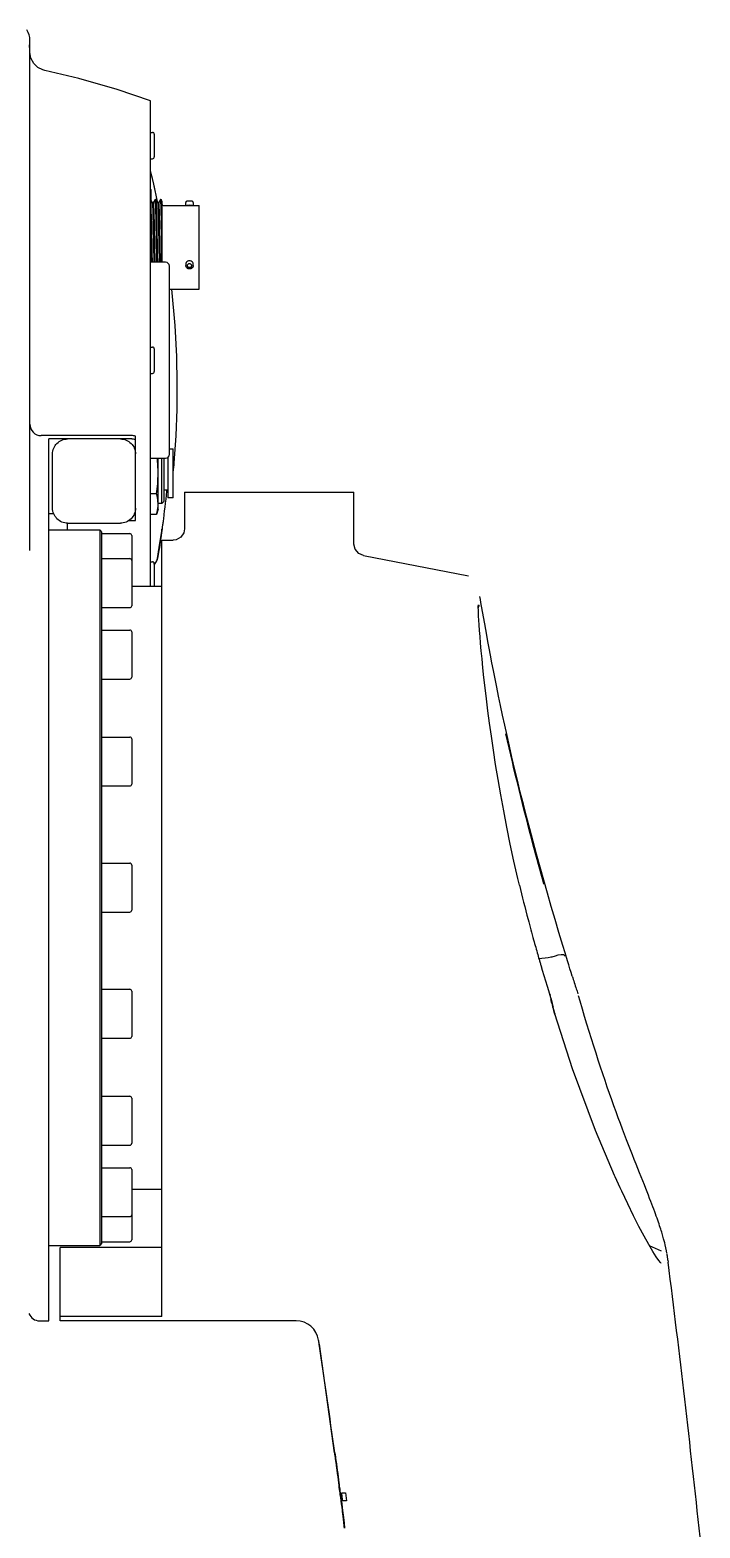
# Model space of a CAD drawing. Header units: millimetres. Extents: x 7426 to 8737, y 124 to 421.
# Drawn here: x 8119.12 to 8128.01, y 293.57 to 313.46 of the extents above; entities that cross this region are included whole.
import ezdxf

# ---------------------------------------------------------------- set-up
doc = ezdxf.new("R2010")
doc.units = ezdxf.units.MM
doc.layers.add('外形图', color=7, linetype='Continuous')

msp = doc.modelspace()

# ---------------------------------------------------------------- linework, layer by layer
at = {"layer": '外形图', "color": 0, "linetype": 'Continuous'}
for p, q in [((8119.1211, 306.5479), (8119.1211, 313.3199)), ((8120.7211, 306.0745), (8120.7211, 312.5182)), ((8120.7211, 312.0997), (8120.7461, 312.0997)), ((8120.7711, 312.0747), (8120.7711, 311.7747)), ((8120.7211, 311.7497), (8120.7461, 311.7497)), ((8120.7598, 311.4321), (8120.7211, 311.5891)), ((8120.7454, 311.4854), (8120.722, 311.5796)), ((8120.7583, 311.4325), (8120.7454, 311.4854)), ((8120.8182, 311.1603), (8120.7598, 311.4321)), ((8120.7299, 311.3189), (8120.726, 311.3335)), ((8120.7299, 310.3746), (8120.7299, 311.3189)), ((8120.784, 311.2094), (8120.7569, 311.1624)), ((8120.775, 311.3633), (8120.7729, 311.3718)), ((8120.7754, 311.3615), (8120.775, 311.3633)), ((8120.7843, 311.2097), (8120.784, 311.2094)), ((8120.7843, 311.2097), (8120.7914, 311.2097)), ((8120.7914, 311.2097), (8120.7917, 311.2094)), ((8120.8189, 311.1623), (8120.7917, 311.2094)), ((8120.8546, 311.2094), (8120.8274, 311.1624)), ((8120.8549, 311.2097), (8120.8546, 311.2094)), ((8120.8549, 311.2097), (8120.862, 311.2097)), ((8120.862, 311.2097), (8120.8623, 311.2094)), ((8120.8772, 311.1836), (8120.8623, 311.2094)), ((8120.7322, 311.1902), (8120.7299, 311.1943)), ((8120.7484, 311.1623), (8120.7322, 311.1902)), ((8120.7486, 311.162), (8120.7484, 311.1623)), ((8120.757, 311.1623), (8120.7486, 311.1623)), ((8120.8191, 311.162), (8120.8189, 311.1623)), ((8120.8276, 311.1623), (8120.8191, 311.1623)), ((8120.8195, 311.1608), (8120.8191, 311.162)), ((8120.8699, 310.7242), (8120.8699, 311.0584)), ((8120.8772, 310.3746), (8120.8772, 311.1835)), ((8120.8899, 311.1303), (8121.3649, 311.1303)), ((8121.1884, 311.1303), (8121.1884, 311.17)), ((8121.2874, 311.17), (8121.2874, 311.1303)), ((8121.3649, 310.019), (8121.3649, 311.1303)), ((8120.8676, 310.8457), (8120.8663, 310.9091)), ((8120.8689, 310.7756), (8120.8676, 310.8457)), ((8120.735, 310.3742), (8120.7299, 310.6619)), ((8120.8693, 310.7579), (8120.8689, 310.7756)), ((8120.8699, 310.7242), (8120.8693, 310.7579)), ((8120.8706, 310.6422), (8120.8699, 310.7242)), ((8120.8712, 310.5787), (8120.8706, 310.6422)), ((8120.873, 310.3744), (8120.8712, 310.5787)), ((8120.9211, 310.3746), (8120.7211, 310.3746)), ((8120.9711, 307.8246), (8120.9711, 310.3246)), ((8121.1884, 310.3504), (8121.1884, 310.333)), ((8121.2874, 310.333), (8121.2874, 310.3504)), ((8120.9711, 310.019), (8121.3649, 310.019)), ((8120.7211, 309.2496), (8120.7461, 309.2496)), ((8120.7711, 309.2246), (8120.7711, 308.9246)), ((8120.7211, 308.8996), (8120.7461, 308.8996)), ((8120.4711, 308.0746), (8119.2711, 308.0746)), ((8119.3711, 296.3243), (8119.3711, 308.0299)), ((8120.4711, 308.0299), (8119.3711, 308.0299)), ((8120.3211, 308.0299), (8119.6211, 308.0299)), ((8120.5211, 307.8313), (8120.5211, 308.066)), ((8119.4211, 307.1122), (8119.4211, 307.8313)), ((8120.5211, 307.1122), (8120.5211, 307.8313)), ((8120.9711, 307.8996), (8121.0236, 307.8996)), ((8121.0236, 307.2496), (8121.0236, 307.8996)), ((8120.7211, 307.7746), (8120.9211, 307.7746)), ((8120.8211, 307.0996), (8120.8211, 307.7746)), ((8120.873, 307.1746), (8120.873, 307.7746)), ((8120.9036, 307.2052), (8120.9036, 307.7746)), ((8120.9486, 307.7832), (8120.9486, 307.2496)), ((8121.0251, 307.6164), (8121.0261, 307.6232)), ((8121.0261, 307.6232), (8121.0271, 307.6302)), ((8121.0271, 307.6302), (8121.028, 307.6375)), ((8121.028, 307.6375), (8121.029, 307.6449)), ((8121.029, 307.6449), (8121.0299, 307.6527)), ((8121.0299, 307.6527), (8121.0308, 307.6609)), ((8121.0308, 307.6609), (8121.0318, 307.6696)), ((8121.0318, 307.6696), (8121.0327, 307.6789)), ((8121.0327, 307.6789), (8121.0337, 307.6889)), ((8121.0351, 307.7046), (8121.0359, 307.7137)), ((8120.8014, 307.3003), (8120.7211, 307.3003)), ((8120.9486, 307.3508), (8120.9036, 307.3508)), ((8120.9374, 307.3371), (8120.9351, 307.3167)), ((8120.9374, 307.3371), (8120.9389, 307.3518)), ((8121.0236, 307.2496), (8120.9486, 307.2496)), ((8121.1711, 307.3246), (8121.1711, 306.8359)), ((8121.1714, 307.3246), (8123.4209, 307.3246)), ((8123.4212, 306.6334), (8123.4212, 307.3246)), ((8119.4362, 307.0373), (8119.3711, 307.0373)), ((8120.5211, 307.0373), (8120.506, 307.0373)), ((8120.5211, 306.9483), (8120.5211, 307.1122)), ((8120.8014, 307.0261), (8120.7211, 307.0261)), ((8120.8211, 307.0996), (8120.8014, 307.0261)), ((8120.873, 307.1746), (8120.8211, 307.1746)), ((8120.9036, 307.2052), (8120.873, 307.1746)), ((8119.3711, 306.8246), (8120.0461, 306.8246)), ((8119.6213, 306.9126), (8119.6211, 306.9105)), ((8119.6211, 306.9125), (8120.3211, 306.9125)), ((8119.6211, 306.8246), (8119.6211, 306.9105)), ((8120.0461, 306.8246), (8120.0461, 297.3243)), ((8120.0711, 306.7996), (8120.0461, 306.8246)), ((8120.4313, 306.9464), (8120.4711, 306.9464)), ((8120.8712, 306.8216), (8120.8723, 306.8288)), ((8120.8762, 306.8217), (8120.8785, 306.8383)), ((8120.0711, 306.7995), (8120.0711, 297.3494)), ((8120.0711, 306.7745), (8120.4461, 306.7745)), ((8120.4711, 306.7495), (8120.4711, 305.8165)), ((8120.841, 306.6215), (8120.8487, 306.6724)), ((8120.8471, 306.6211), (8120.8504, 306.6429)), ((8120.8487, 306.6724), (8120.8689, 306.8071)), ((8120.8612, 306.7157), (8120.866, 306.7491)), ((8120.866, 306.7491), (8120.8715, 306.7877)), ((8120.8689, 306.8071), (8120.8712, 306.8216)), ((8120.8711, 296.3806), (8120.8711, 306.6862)), ((8120.8711, 306.6862), (8121.0201, 306.6859)), ((8120.8715, 306.7877), (8120.8762, 306.8217)), ((8120.0711, 306.4415), (8120.4461, 306.4415)), ((8120.8088, 306.4225), (8120.8108, 306.4282)), ((8120.8109, 306.4282), (8120.8096, 306.4247)), ((8120.8105, 306.4282), (8120.8278, 306.4979)), ((8120.8134, 306.4425), (8120.841, 306.6215)), ((8120.8199, 306.468), (8120.8185, 306.4598)), ((8120.8277, 306.4972), (8120.8279, 306.4983)), ((8123.5485, 306.4851), (8124.9392, 306.2144)), ((8120.7211, 306.3995), (8120.7461, 306.3995)), ((8120.7711, 306.356), (8120.8049, 306.4118)), ((8120.7711, 306.3745), (8120.7711, 306.0745)), ((8120.8049, 306.4118), (8120.8061, 306.4149)), ((8120.4711, 306.0745), (8120.8711, 306.0745)), ((8125.0978, 305.9004), (8125.0909, 305.9378)), ((8125.1055, 305.8584), (8125.0978, 305.9004)), ((8125.1139, 305.8116), (8125.1055, 305.8584)), ((8120.0711, 305.7915), (8120.4461, 305.7915)), ((8125.0715, 305.8265), (8125.0713, 305.8248)), ((8125.0713, 305.8237), (8125.0715, 305.8265)), ((8125.0713, 305.8247), (8125.0713, 305.8248)), ((8125.0808, 305.8193), (8125.0814, 305.8237)), ((8125.1563, 305.574), (8125.1139, 305.8116)), ((8120.0711, 305.4931), (8120.4461, 305.4931)), ((8120.4711, 305.4681), (8120.4711, 304.8681)), ((8120.0711, 304.8431), (8120.4461, 304.8431)), ((8120.0711, 304.0737), (8120.4461, 304.0737)), ((8120.4711, 304.0487), (8120.4711, 303.4487)), ((8120.0711, 303.4237), (8120.4461, 303.4237)), ((8120.0711, 302.3994), (8120.4461, 302.3994)), ((8120.4711, 302.3744), (8120.4711, 301.7744)), ((8125.939, 302.1737), (8125.8907, 302.3462)), ((8125.9883, 302.0002), (8125.939, 302.1737)), ((8125.9451, 302.1145), (8125.942, 302.1256)), ((8126.0386, 301.8262), (8125.9883, 302.0002)), ((8120.0711, 301.7494), (8120.4461, 301.7494)), ((8126.0897, 301.6521), (8126.0386, 301.8262)), ((8126.1414, 301.4782), (8126.0897, 301.6521)), ((8126.1935, 301.305), (8126.1414, 301.4782)), ((8126.2222, 301.2108), (8126.1935, 301.305)), ((8125.8597, 301.1868), (8125.8718, 301.1449)), ((8125.8718, 301.1449), (8125.881, 301.1131)), ((8126.2555, 301.1018), (8126.2222, 301.2108)), ((8126.2716, 301.0486), (8126.2543, 301.1047)), ((8125.9228, 300.9745), (8125.9078, 301.0242)), ((8125.9889, 300.7614), (8125.9228, 300.9745)), ((8126.2872, 300.9979), (8126.2716, 301.0486)), ((8126.3023, 300.9494), (8126.2872, 300.9979)), ((8126.3179, 300.8994), (8126.3023, 300.9494)), ((8120.0711, 300.7252), (8120.4461, 300.7252)), ((8120.4711, 300.7002), (8120.4711, 300.1001)), ((8126.0214, 300.6589), (8125.9889, 300.7614)), ((8126.0156, 300.6554), (8126.009, 300.6554)), ((8126.0223, 300.6554), (8126.0156, 300.6554)), ((8126.0357, 300.5992), (8126.0221, 300.6554)), ((8126.0224, 300.6546), (8126.0237, 300.6488)), ((8126.0797, 300.4199), (8126.0631, 300.4872)), ((8126.4217, 300.5655), (8126.4001, 300.6406)), ((8126.4516, 300.4634), (8126.4217, 300.5655)), ((8126.0789, 300.4197), (8126.0848, 300.4003)), ((8126.0818, 300.4117), (8126.0797, 300.4199)), ((8126.083, 300.4065), (8126.0797, 300.4199)), ((8126.0879, 300.3903), (8126.0818, 300.4117)), ((8126.0848, 300.4003), (8126.0879, 300.3903)), ((8120.0711, 300.0751), (8120.4461, 300.0751)), ((8120.0711, 299.3058), (8120.4461, 299.3058)), ((8120.4711, 299.2808), (8120.4711, 298.6808)), ((8120.0711, 298.6558), (8120.4461, 298.6558)), ((8120.0711, 298.3574), (8120.4461, 298.3574)), ((8120.4711, 298.3324), (8120.4711, 297.3993)), ((8120.4711, 298.0743), (8120.8711, 298.0743)), ((8126.888, 298.2354), (8126.8791, 298.2553)), ((8126.9535, 298.0899), (8126.888, 298.2354)), ((8126.9744, 298.0442), (8126.9535, 298.0899)), ((8127.0533, 297.8756), (8126.9744, 298.0442)), ((8120.0711, 297.7073), (8120.4461, 297.7073)), ((8119.3711, 297.3243), (8120.0461, 297.3243)), ((8119.5211, 296.3252), (8119.5211, 297.2963)), ((8120.8711, 297.2963), (8119.5211, 297.2963)), ((8120.0711, 297.3493), (8120.0461, 297.3243)), ((8120.0711, 297.3743), (8120.4461, 297.3743)), ((8127.3861, 297.2467), (8127.3318, 297.3379)), ((8127.339, 297.3259), (8127.499, 297.2524)), ((8127.5448, 297.3594), (8127.5412, 297.3736)), ((8127.5509, 297.3353), (8127.5447, 297.3599)), ((8127.5685, 297.2535), (8127.5509, 297.3353)), ((8127.4315, 297.176), (8127.3861, 297.2467)), ((8127.4843, 297.099), (8127.4844, 297.099)), ((8127.5743, 297.2207), (8127.5685, 297.2535)), ((8127.5874, 297.1306), (8127.5864, 297.1377)), ((8127.5873, 297.1307), (8127.5906, 297.1049)), ((8119.2491, 296.3243), (8119.3711, 296.3243)), ((8120.8711, 296.3806), (8119.5211, 296.3806)), ((8119.7711, 296.3252), (8119.5211, 296.3252)), ((8119.7711, 296.3243), (8119.7711, 296.3252)), ((8122.6544, 296.3243), (8119.7711, 296.3243)), ((8122.9593, 296.0141), (8122.9593, 296.0144)), ((8122.9593, 296.0144), (8122.9593, 296.0141)), ((8122.9593, 296.0144), (8123.1593, 294.5734)), ((8123.1653, 294.5742), (8123.1654, 294.5742)), ((8123.1665, 294.5636), (8123.1653, 294.5742)), ((8123.1678, 294.553), (8123.1665, 294.5636)), ((8123.1735, 294.5104), (8123.1678, 294.553)), ((8123.1683, 294.557), (8123.1691, 294.553)), ((8123.1691, 294.553), (8123.1755, 294.5104)), ((8123.1753, 294.4971), (8123.1735, 294.5104)), ((8123.1792, 294.4679), (8123.1753, 294.4971)), ((8123.1755, 294.5104), (8123.1816, 294.4678)), ((8123.1798, 294.4679), (8123.1797, 294.4679)), ((8123.1815, 294.4572), (8123.1798, 294.4679)), ((8123.1832, 294.4466), (8123.1815, 294.4572)), ((8123.1816, 294.4678), (8123.1836, 294.4538)), ((8123.1894, 294.404), (8123.1832, 294.4466)), ((8123.1836, 294.4538), (8123.1877, 294.4253)), ((8123.1877, 294.4253), (8123.1935, 294.3828)), ((8123.1938, 294.3721), (8123.1894, 294.404)), ((8123.1935, 294.3828), (8123.1993, 294.3402)), ((8123.1982, 294.3402), (8123.1938, 294.3721)), ((8123.2039, 294.2976), (8123.1982, 294.3402)), ((8123.1993, 294.3402), (8123.205, 294.2976)), ((8123.2093, 294.2551), (8123.2039, 294.2976)), ((8123.205, 294.2976), (8123.2105, 294.2551)), ((8123.2148, 294.2125), (8123.2093, 294.2551)), ((8123.2105, 294.2551), (8123.216, 294.2125)), ((8123.2201, 294.17), (8123.2148, 294.2125)), ((8123.216, 294.2125), (8123.2199, 294.1806)), ((8123.2199, 294.1806), (8123.2239, 294.1487)), ((8123.2225, 294.1487), (8123.2201, 294.17)), ((8123.225, 294.1274), (8123.2225, 294.1487)), ((8123.2239, 294.1487), (8123.2264, 294.1274)), ((8123.2264, 294.1144), (8123.2247, 294.1274)), ((8123.2248, 294.1274), (8123.225, 294.1274)), ((8123.2264, 294.1274), (8123.2277, 294.1168)), ((8123.2302, 294.0849), (8123.2264, 294.1144)), ((8123.2277, 294.1168), (8123.2315, 294.0849)), ((8123.2358, 294.0423), (8123.2302, 294.0849)), ((8123.2315, 294.0849), (8123.2347, 294.0636)), ((8123.2347, 294.0636), (8123.238, 294.0423)), ((8123.2361, 294.0423), (8123.2359, 294.0423)), ((8123.2366, 294.0389), (8123.2361, 294.0423)), ((8123.2377, 294.0317), (8123.2366, 294.0389)), ((8123.2395, 294.021), (8123.2377, 294.0317)), ((8123.238, 294.0423), (8123.2424, 294.0104)), ((8123.2455, 293.9785), (8123.2395, 294.021)), ((8123.2424, 294.0104), (8123.2468, 293.9785)), ((8123.2512, 293.9359), (8123.2455, 293.9785)), ((8123.2468, 293.9785), (8123.2535, 293.9271)), ((8123.2568, 293.8934), (8123.2512, 293.9359)), ((8123.2535, 293.9271), (8123.258, 293.8934)), ((8123.2578, 294.0423), (8123.3065, 294.0423)), ((8123.2647, 293.9891), (8123.2578, 294.0423)), ((8123.2716, 293.9359), (8123.2647, 293.9891)), ((8123.3205, 293.9359), (8123.2716, 293.9359)), ((8123.3065, 294.0423), (8123.3205, 293.9359)), ((8123.2623, 293.8508), (8123.2568, 293.8934)), ((8123.258, 293.8934), (8123.2635, 293.8508)), ((8123.2677, 293.8083), (8123.2623, 293.8508)), ((8123.2635, 293.8508), (8123.2689, 293.8083)), ((8123.2704, 293.787), (8123.2677, 293.8083)), ((8123.2689, 293.8083), (8123.2768, 293.7444)), ((8123.273, 293.7657), (8123.2704, 293.787)), ((8123.278, 293.7232), (8123.273, 293.7657)), ((8123.2768, 293.7444), (8123.2806, 293.7125)), ((8123.2804, 293.7019), (8123.278, 293.7232)), ((8123.2814, 293.6912), (8123.2804, 293.7019)), ((8123.2806, 293.7125), (8123.2844, 293.6806)), ((8123.2825, 293.6806), (8123.2814, 293.6912)), ((8123.2845, 293.6593), (8123.2818, 293.6806)), ((8123.2823, 293.6806), (8123.2825, 293.6806)), ((8123.2844, 293.6806), (8123.2891, 293.638)), ((8123.2926, 293.5955), (8123.2845, 293.6593)), ((8123.2891, 293.638), (8123.2914, 293.6168)), ((8123.2914, 293.6168), (8123.2938, 293.5955)), ((8123.2954, 293.5742), (8123.2926, 293.5955)), ((8123.2938, 293.5955), (8123.296, 293.5742)), ((8123.296, 293.5742), (8123.2954, 293.5742))]:
    msp.add_line(p, q, dxfattribs=at)
for points in [[(8119.3189, 312.9217), (8119.2935, 312.9286), (8119.2268, 312.9621), (8119.1717, 313.0155), (8119.1344, 313.0856), (8119.1211, 313.1662)], [(8120.7211, 312.5182), (8120.2788, 312.6687), (8119.7703, 312.8148), (8119.3189, 312.9217)], [(8120.7729, 311.3718), (8120.7693, 311.3868), (8120.7684, 311.3906), (8120.7583, 311.4325)], [(8120.7757, 311.3606), (8120.7757, 311.3605), (8120.7757, 311.3606), (8120.7756, 311.3609), (8120.7754, 311.3615)], [(8121.0359, 307.7138), (8121.0598, 308.0712), (8121.0728, 308.424), (8121.0755, 308.7643), (8121.0679, 309.1247), (8121.0462, 309.5365), (8121.0029, 310.0172), (8121.0026, 310.019)], [(8121.0337, 307.6889), (8121.0342, 307.6941), (8121.0351, 307.7046)], [(8121.0236, 307.6065), (8121.0241, 307.6097), (8121.0251, 307.6164)], [(8120.8723, 306.8288), (8120.8732, 306.8342), (8120.8735, 306.8362), (8120.8738, 306.8377), (8120.874, 306.8388), (8120.874, 306.8389)], [(8121.1711, 306.8359), (8121.1617, 306.7834), (8121.1228, 306.7256), (8121.062, 306.6915), (8121.0201, 306.6859)], [(8123.5485, 306.4851), (8123.4875, 306.5089), (8123.4367, 306.567), (8123.4212, 306.6334)], [(8125.0751, 305.6778), (8125.0729, 305.7232), (8125.0716, 305.7603), (8125.071, 305.7893), (8125.071, 305.8102), (8125.0713, 305.8237)], [(8125.0711, 305.7846), (8125.0725, 305.7874), (8125.0785, 305.8077), (8125.0808, 305.8193)], [(8125.6167, 302.1079), (8125.5966, 302.1942), (8125.5444, 302.4251), (8125.4955, 302.6525), (8125.45, 302.8757), (8125.4079, 303.0937), (8125.3691, 303.306), (8125.3335, 303.5117), (8125.3009, 303.7103), (8125.2712, 303.9012), (8125.2443, 304.084), (8125.22, 304.2582), (8125.1982, 304.4235), (8125.1786, 304.5795), (8125.1612, 304.7263), (8125.1458, 304.8636), (8125.1323, 304.9914), (8125.1204, 305.1097), (8125.1101, 305.2185), (8125.1012, 305.3181), (8125.0937, 305.4083), (8125.0874, 305.4893), (8125.0822, 305.5611), (8125.0782, 305.6238), (8125.0751, 305.6778)], [(8125.4216, 304.23), (8125.3927, 304.3631), (8125.3654, 304.4916), (8125.3397, 304.6154), (8125.3154, 304.7342), (8125.2926, 304.8481), (8125.2712, 304.9569), (8125.2511, 305.0606), (8125.2323, 305.1592), (8125.2148, 305.2526), (8125.1985, 305.3408), (8125.1833, 305.4238), (8125.1693, 305.5015), (8125.1563, 305.574)], [(8125.4841, 303.9504), (8125.452, 304.0924), (8125.4216, 304.23)], [(8125.8907, 302.3462), (8125.8436, 302.5175), (8125.7978, 302.6872), (8125.7533, 302.855), (8125.7102, 303.0206), (8125.6686, 303.1836), (8125.6285, 303.3438), (8125.59, 303.5008), (8125.5531, 303.6544), (8125.5178, 303.8044), (8125.4841, 303.9504)], [(8127.0391, 298.7284), (8127.0121, 298.7986), (8126.9846, 298.8707), (8126.9566, 298.9447), (8126.9283, 299.0205), (8126.8996, 299.0982), (8126.8706, 299.1777), (8126.8413, 299.259), (8126.8119, 299.3422), (8126.7824, 299.4271), (8126.7527, 299.5138), (8126.723, 299.6022), (8126.693, 299.6922), (8126.663, 299.7837), (8126.6328, 299.8767), (8126.6026, 299.9711), (8126.5723, 300.067), (8126.542, 300.1642), (8126.5118, 300.2627), (8126.4816, 300.3625), (8126.4516, 300.4634)], [(8126.8792, 298.255), (8126.6245, 298.8518), (8126.3191, 299.6716), (8126.0848, 300.4003)], [(8127.1414, 298.4664), (8127.1168, 298.529), (8127.0915, 298.5936), (8127.0656, 298.6601), (8127.0391, 298.7284)], [(8127.2113, 298.2899), (8127.1654, 298.4056), (8127.1414, 298.4664)], [(8127.4521, 297.66), (8127.4427, 297.6865), (8127.4329, 297.7141), (8127.4225, 297.7428), (8127.4115, 297.773), (8127.3998, 297.8046), (8127.3873, 297.8379), (8127.3741, 297.873), (8127.36, 297.9102), (8127.3449, 297.9495), (8127.3288, 297.9913), (8127.3116, 298.0356), (8127.2934, 298.0822), (8127.2742, 298.1311), (8127.254, 298.1821), (8127.2113, 298.2899)], [(8127.3318, 297.3379), (8127.27, 297.4485), (8127.2021, 297.5764), (8127.1295, 297.7192), (8127.0533, 297.8756)], [(8127.4918, 297.5423), (8127.4847, 297.564), (8127.4773, 297.5865), (8127.4693, 297.61), (8127.4609, 297.6345), (8127.4521, 297.66)], [(8127.5412, 297.3736), (8127.5344, 297.3992), (8127.5303, 297.4144), (8127.5259, 297.4303), (8127.5211, 297.4469), (8127.516, 297.4644), (8127.5105, 297.4826), (8127.5047, 297.5017), (8127.4984, 297.5216), (8127.4918, 297.5423)], [(8127.4937, 297.0932), (8127.4952, 297.0921), (8127.4897, 297.0979), (8127.4667, 297.1261), (8127.4315, 297.176)]]:
    msp.add_lwpolyline(points, dxfattribs=at)
for centre, radius, start, end in [((8118.8711, 313.3199), 0.25, 0, 33.80762), ((8118.5675, 313.1667), 0.5535, 359.99532, 9.68722), ((8120.7461, 312.0747), 0.025, 0, 90), ((8120.7461, 311.7747), 0.025, 270, 0), ((8118.8669, 311.0202), 1.8602, 355.57729, 4.42269), ((8089.4263, 310.2577), 31.4468, 1.18692, 1.36414), ((8120.8899, 311.143), 0.0127, 180, 270), ((8118.2216, 310.2647), 2.5057, 2.51509, 3.84937), ((8120.9211, 310.3246), 0.05, 0, 90), ((8121.2298, 310.333), 0.0415, 179.50935, 180), ((8121.2334, 310.3488), 0.0455, 138.59901, 146.78155), ((8121.2342, 310.3481), 0.0465, 138.18192, 138.62436), ((8121.2335, 310.3331), 0.0255, 186.05057, 199.51901), ((8121.2378, 310.3231), 0.0321, 97.84853, 110.60961), ((8121.2379, 310.3225), 0.0327, 82.09287, 97.83379), ((8121.238, 310.3231), 0.0321, 69.60963, 82.0778), ((8121.2422, 310.3331), 0.0255, 340.48101, 353.96302), ((8121.2416, 310.3481), 0.0465, 40.97267, 41.80969), ((8121.246, 310.333), 0.0415, 359.50935, 360), ((8120.7461, 309.2246), 0.025, 0, 90), ((8120.7461, 308.9246), 0.025, 270, 0), ((8119.2711, 308.2246), 0.15, 180, 270), ((8120.4711, 307.9246), 0.15, 70.52878, 90), ((8120.9211, 307.8246), 0.05, 270, 0), ((8106.9851, 308.7323), 14.0218, 350.82805, 354.28996), ((8120.4717, 307.582), 0.6356, 269.94612, 274.458), ((8106.9856, 308.7322), 14.0214, 352.23708, 352.62681), ((8120.4461, 306.7495), 0.025, 0, 90), ((8106.9828, 308.7326), 14.0242, 351.43043, 351.73141), ((8120.4461, 306.4165), 0.025, 0, 90), ((8120.6789, 306.4633), 0.1361, 343.61438, 351.22251), ((8120.6512, 306.4829), 0.1688, 341.07326, 345.79049), ((8120.6561, 306.4816), 0.1637, 345.79164, 350.24444), ((8113.8691, 307.6507), 7.0506, 350.34288, 350.53658), ((8112.4875, 307.8809), 8.4513, 350.5375, 350.80852), ((8106.9828, 308.7326), 14.0242, 350.83263, 351.34062), ((8111.4411, 308.0506), 9.5114, 350.80627, 351.0655), ((8110.9165, 308.1332), 10.0424, 351.0645, 351.34231), ((8120.7461, 306.3745), 0.025, 0, 90), ((8120.6854, 306.4613), 0.1293, 338.95197, 341.55953), ((8120.6831, 306.4621), 0.1318, 341.55656, 343.58894), ((8120.4461, 305.8165), 0.025, 270, 0), ((8120.4461, 305.4681), 0.025, 0, 90), ((8120.4461, 304.8681), 0.025, 270, 0), ((8120.4461, 304.0487), 0.025, 0, 90), ((8120.4461, 303.4487), 0.025, 270, 0), ((8120.4461, 302.3744), 0.025, 0, 90), ((8143.6838, 306.3994), 18.5696, 193.36337, 194.81021), ((8120.4461, 301.7744), 0.025, 270, 0), ((8147.1624, 307.3162), 22.167, 194.80276, 195.53426), ((8147.1637, 307.3166), 22.1683, 195.53437, 196.05197), ((8122.5044, 326.3829), 25.4746, 277.60454, 277.97112), ((8142.5127, 306.0315), 17.3437, 196.47399, 196.63374), ((8142.2769, 305.961), 17.0975, 196.63374, 196.79238), ((8153.194, 309.314), 28.1626, 197.3847, 197.74695), ((8120.4461, 300.7002), 0.025, 0, 90), ((8153.2565, 309.3345), 28.2284, 197.74799, 197.88161), ((8150.3044, 307.7414), 25.3076, 196.41463, 196.58667), ((8180.1543, 313.7594), 55.6957, 193.66754, 193.7861), ((8150.5821, 307.8242), 25.5975, 196.58695, 196.81399), ((8120.4461, 300.1001), 0.025, 270, 0), ((8120.4461, 299.2808), 0.025, 0, 90), ((8120.4461, 298.6808), 0.025, 270, 0), ((8120.4461, 298.3324), 0.025, 0, 90), ((8120.4461, 297.7323), 0.025, 270, 0), ((8120.4461, 297.3993), 0.025, 270, 0), ((8125.9368, 296.9405), 1.6611, 9.01525, 9.50624), ((8125.8379, 296.9248), 1.7613, 8.56329, 9.01438), ((7942.7315, 273.8289), 186.3187, 6.047584, 7.176471), ((8119.2491, 296.4743), 0.15, 200, 270), ((8122.6544, 296.0243), 0.3, 8.77251, 90), ((8109.6377, 294.0237), 13.4695, 8.49777, 8.73842), ((8022.5592, 280.9521), 101.5237, 7.711136, 8.531892), ((8124.2885, 294.7562), 1.1378, 189.20313, 190.08569)]:
    msp.add_arc(centre, radius, start, end, dxfattribs=at)
for points, knots in [([(8120.7216, 311.3438), (8120.7221, 311.343), (8120.7239, 311.3397), (8120.7252, 311.3362), (8120.726, 311.3335)], [0, 0, 0, 0, 0.2605819, 1, 1, 1, 1]), ([(8120.8056, 310.3741), (8120.8047, 310.423), (8120.8034, 310.497), (8120.8016, 310.5958), (8120.8003, 310.6702), (8120.799, 310.7432), (8120.7977, 310.8139), (8120.7963, 310.8813), (8120.795, 310.9443), (8120.7937, 311.0022), (8120.7926, 311.0469), (8120.7917, 311.0794), (8120.791, 311.1012), (8120.7904, 311.1212), (8120.7897, 311.1393), (8120.789, 311.1554), (8120.7884, 311.1694), (8120.7877, 311.1814), (8120.7871, 311.1913), (8120.7865, 311.1981), (8120.786, 311.2026), (8120.7857, 311.2051), (8120.7854, 311.207), (8120.7851, 311.2084), (8120.7848, 311.2092), (8120.7845, 311.2097), (8120.7843, 311.2097)], [0, 0, 0, 0, 0.175559, 0.265301, 0.3546866, 0.4424695, 0.5274242, 0.6083635, 0.6841574, 0.7537474, 0.8161631, 0.844405, 0.8705343, 0.8944615, 0.9161033, 0.9353827, 0.9522358, 0.966602, 0.9784338, 0.9876934, 0.9913488, 0.9943526, 0.9967053, 0.9984106, 0.9994826, 1, 1, 1, 1]), ([(8120.7917, 311.2094), (8120.7919, 311.2091), (8120.7921, 311.2084), (8120.7924, 311.207), (8120.7928, 311.2051), (8120.7932, 311.2015), (8120.7938, 311.1957), (8120.7944, 311.1871), (8120.7951, 311.1765), (8120.7957, 311.1638), (8120.7964, 311.1491), (8120.797, 311.1325), (8120.7977, 311.114), (8120.7986, 311.0858), (8120.7997, 311.0463), (8120.801, 310.9942), (8120.8022, 310.9365), (8120.8035, 310.8739), (8120.8048, 310.8072), (8120.8061, 310.7374), (8120.8079, 310.6408), (8120.81, 310.5195), (8120.8117, 310.4223), (8120.8126, 310.3741)], [0, 0, 0, 0, 0.0010705, 0.0027553, 0.0050681, 0.0080118, 0.0157896, 0.0260758, 0.0388378, 0.0540342, 0.0716168, 0.091524, 0.1136915, 0.1380436, 0.1929658, 0.2555496, 0.3249506, 0.4002317, 0.4803753, 0.5642985, 0.6508661, 0.8272384, 1, 1, 1, 1]), ([(8120.8641, 311.0063), (8120.8638, 311.0215), (8120.8631, 311.0502), (8120.8619, 311.0906), (8120.8609, 311.1209), (8120.8601, 311.1423), (8120.8596, 311.1561), (8120.859, 311.1684), (8120.8584, 311.1791), (8120.8578, 311.1882), (8120.8573, 311.1957), (8120.8567, 311.2016), (8120.8562, 311.2054), (8120.8558, 311.2076), (8120.8555, 311.2087), (8120.8553, 311.2094), (8120.855, 311.2097), (8120.8549, 311.2097)], [0, 0, 0, 0, 0.2236018, 0.4224375, 0.5944022, 0.6697332, 0.7376875, 0.7980955, 0.8507929, 0.8956443, 0.9325439, 0.961396, 0.9821542, 0.9895022, 0.9948471, 0.9982482, 1, 1, 1, 1]), ([(8120.8623, 311.2094), (8120.8624, 311.2092), (8120.8626, 311.2087), (8120.8629, 311.2074), (8120.8633, 311.2051), (8120.8638, 311.2015), (8120.8642, 311.1967), (8120.8647, 311.1909), (8120.8652, 311.184), (8120.8656, 311.1759), (8120.8663, 311.1631), (8120.8671, 311.1445), (8120.868, 311.1192), (8120.869, 311.0901), (8120.8696, 311.0693), (8120.8699, 311.0584)], [0, 0, 0, 0, 0.0039567, 0.0096689, 0.0265243, 0.0506963, 0.0821752, 0.1209258, 0.1668996, 0.2200124, 0.280165, 0.4211768, 0.5889786, 0.7824445, 1, 1, 1, 1]), ([(8120.7299, 311.0148), (8120.731, 310.9685), (8120.7331, 310.8684), (8120.7361, 310.7112), (8120.739, 310.544), (8120.741, 310.4305), (8120.7421, 310.3741)], [0, 0, 0, 0, 0.2170092, 0.4685079, 0.7360458, 1, 1, 1, 1]), ([(8120.7697, 310.3743), (8120.7688, 310.4192), (8120.767, 310.5101), (8120.7649, 310.6237), (8120.7631, 310.7145), (8120.7618, 310.7803), (8120.7605, 310.8432), (8120.7592, 310.9025), (8120.7579, 310.9572), (8120.7566, 311.0065), (8120.7555, 311.0441), (8120.7545, 311.0709), (8120.7539, 311.0885), (8120.7532, 311.1043), (8120.7526, 311.1183), (8120.7519, 311.1304), (8120.7513, 311.1406), (8120.7506, 311.1488), (8120.7501, 311.1543), (8120.7496, 311.1578), (8120.7493, 311.1597), (8120.7489, 311.161), (8120.7487, 311.1617), (8120.7486, 311.162)], [0, 0, 0, 0, 0.1707528, 0.34612, 0.4324998, 0.5164075, 0.59668, 0.6722039, 0.7419315, 0.8048972, 0.8602292, 0.8847883, 0.9071615, 0.9272691, 0.9450448, 0.9604262, 0.9733607, 0.9838079, 0.9917327, 0.9947441, 0.9971217, 0.9988691, 1, 1, 1, 1]), ([(8120.757, 311.1623), (8120.7571, 311.1623), (8120.7575, 311.1619), (8120.7577, 311.1611), (8120.7581, 311.1598), (8120.7584, 311.1579), (8120.7587, 311.1555), (8120.7592, 311.1513), (8120.7598, 311.1448), (8120.7604, 311.1354), (8120.7611, 311.124), (8120.7618, 311.1107), (8120.7624, 311.0954), (8120.7631, 311.0782), (8120.7638, 311.0592), (8120.7644, 311.0385), (8120.7654, 311.0076), (8120.7665, 310.9653), (8120.7678, 310.9104), (8120.7692, 310.8507), (8120.7705, 310.787), (8120.7718, 310.7203), (8120.7732, 310.6515), (8120.7745, 310.5816), (8120.7763, 310.4891), (8120.7776, 310.42), (8120.7785, 310.3743)], [0, 0, 0, 0, 0.0005426, 0.0016341, 0.003361, 0.0057395, 0.0087737, 0.0124643, 0.0218094, 0.0337474, 0.0482377, 0.0652325, 0.0846687, 0.1064794, 0.1305864, 0.1569018, 0.1853341, 0.2481278, 0.3180678, 0.3941506, 0.4752834, 0.5603016, 0.6479851, 0.737075, 0.8262919, 1, 1, 1, 1]), ([(8120.8403, 310.3745), (8120.8394, 310.4184), (8120.8377, 310.5075), (8120.8351, 310.6405), (8120.833, 310.7503), (8120.8312, 310.8347), (8120.83, 310.8933), (8120.8287, 310.9477), (8120.8274, 310.9971), (8120.8261, 311.041), (8120.8248, 311.0786), (8120.8237, 311.1058), (8120.8228, 311.1241), (8120.8222, 311.1351), (8120.8216, 311.1442), (8120.8209, 311.1515), (8120.8203, 311.1568), (8120.8198, 311.1597), (8120.8195, 311.1608)], [0, 0, 0, 0, 0.167508, 0.3396281, 0.5072287, 0.5865336, 0.6614197, 0.7308899, 0.7940208, 0.8499739, 0.8980052, 0.9374767, 0.9538361, 0.967869, 0.9795329, 0.9887891, 0.9956136, 1, 1, 1, 1]), ([(8120.8276, 311.1623), (8120.8277, 311.1623), (8120.828, 311.1619), (8120.8283, 311.1611), (8120.8286, 311.1598), (8120.8289, 311.1579), (8120.8293, 311.1555), (8120.8298, 311.1513), (8120.8303, 311.1448), (8120.831, 311.1354), (8120.8317, 311.124), (8120.8323, 311.1107), (8120.833, 311.0954), (8120.8337, 311.0782), (8120.8343, 311.0592), (8120.835, 311.0385), (8120.8359, 311.0076), (8120.8371, 310.9653), (8120.8384, 310.9104), (8120.8397, 310.8507), (8120.8411, 310.787), (8120.8424, 310.7203), (8120.8437, 310.6515), (8120.8451, 310.5816), (8120.8468, 310.4891), (8120.8482, 310.42), (8120.8491, 310.3743)], [0, 0, 0, 0, 0.0005424, 0.001633, 0.003359, 0.0057378, 0.0087728, 0.0124641, 0.021808, 0.0337467, 0.0482371, 0.0652308, 0.0846681, 0.1064776, 0.1305847, 0.1569005, 0.1853314, 0.2481251, 0.3180651, 0.3941471, 0.4752792, 0.5602974, 0.6479812, 0.7370714, 0.826289, 1, 1, 1, 1]), ([(8121.2096, 311.1853), (8121.2074, 311.1851), (8121.2034, 311.1845), (8121.1983, 311.1832), (8121.1943, 311.1813), (8121.1912, 311.1786), (8121.1889, 311.1746), (8121.1884, 311.1715), (8121.1884, 311.17)], [0, 0, 0, 0, 0.2234905, 0.420585, 0.5373933, 0.6802761, 0.8378032, 1, 1, 1, 1]), ([(8121.1988, 311.1303), (8121.2014, 311.1307), (8121.2072, 311.1313), (8121.2202, 311.1322), (8121.2379, 311.1325), (8121.2556, 311.1322), (8121.2686, 311.1313), (8121.2744, 311.1307), (8121.277, 311.1303)], [0, 0, 0, 0, 0.1009096, 0.222086, 0.5000043, 0.7779165, 0.8990923, 1, 1, 1, 1]), ([(8121.265, 311.1854), (8121.2607, 311.1859), (8121.2514, 311.1865), (8121.2371, 311.1867), (8121.2229, 311.1864), (8121.2138, 311.1858), (8121.2096, 311.1853)], [0, 0, 0, 0, 0.2341623, 0.5041115, 0.7717168, 1, 1, 1, 1]), ([(8121.2626, 311.1303), (8121.2588, 311.1306), (8121.2505, 311.1311), (8121.2379, 311.1313), (8121.2252, 311.1311), (8121.217, 311.1306), (8121.2131, 311.1303)], [0, 0, 0, 0, 0.2347931, 0.5000969, 0.7653486, 1, 1, 1, 1]), ([(8121.2864, 311.1751), (8121.2858, 311.1764), (8121.2844, 311.1787), (8121.281, 311.1817), (8121.2772, 311.1833), (8121.2736, 311.1841), (8121.2699, 311.1849), (8121.267, 311.1852), (8121.265, 311.1854)], [0, 0, 0, 0, 0.1652132, 0.3147894, 0.5469477, 0.6483997, 0.7553008, 1, 1, 1, 1]), ([(8121.2874, 311.17), (8121.2874, 311.1704), (8121.2873, 311.1722), (8121.2869, 311.1739), (8121.2864, 311.1751)], [0, 0, 0, 0, 0.2537022, 1, 1, 1, 1]), ([(8121.1954, 310.3737), (8121.1931, 310.3703), (8121.1896, 310.3627), (8121.1884, 310.3545), (8121.1884, 310.3504)], [0, 0, 0, 0, 0.5033133, 1, 1, 1, 1]), ([(8121.2874, 310.3327), (8121.2874, 310.3296), (8121.2867, 310.3235), (8121.2837, 310.3147), (8121.279, 310.3066), (8121.2706, 310.2973), (8121.2568, 310.2889), (8121.2377, 310.2855), (8121.2186, 310.289), (8121.2022, 310.2991), (8121.191, 310.3145), (8121.1884, 310.3269), (8121.1884, 310.333)], [0, 0, 0, 0, 0.061295, 0.1228388, 0.1847409, 0.2471683, 0.3731315, 0.5007233, 0.6282935, 0.7542058, 0.8778584, 1, 1, 1, 1]), ([(8121.2762, 310.3791), (8121.2739, 310.3818), (8121.2686, 310.3865), (8121.2561, 310.3935), (8121.2379, 310.3973), (8121.2197, 310.3935), (8121.2072, 310.3865), (8121.2019, 310.3818), (8121.1996, 310.3791)], [0, 0, 0, 0, 0.1224718, 0.2472278, 0.499993, 0.7527579, 0.8775193, 1, 1, 1, 1]), ([(8121.2265, 310.3531), (8121.2238, 310.3521), (8121.2188, 310.3494), (8121.2128, 310.3434), (8121.2089, 310.336), (8121.208, 310.3306), (8121.208, 310.3279)], [0, 0, 0, 0, 0.2587503, 0.5111507, 0.7574869, 1, 1, 1, 1]), ([(8121.208, 310.3279), (8121.208, 310.3243), (8121.2097, 310.317), (8121.2164, 310.308), (8121.2263, 310.302), (8121.2379, 310.2999), (8121.2495, 310.302), (8121.2594, 310.308), (8121.2661, 310.317), (8121.2677, 310.3243), (8121.2677, 310.3279)], [0, 0, 0, 0, 0.1198559, 0.2427582, 0.3699127, 0.4999894, 0.6300658, 0.7572259, 0.8801387, 1, 1, 1, 1]), ([(8121.2663, 310.3246), (8121.2653, 310.3218), (8121.2624, 310.3166), (8121.2556, 310.3105), (8121.2472, 310.3066), (8121.2379, 310.3053), (8121.2286, 310.3066), (8121.2202, 310.3105), (8121.2134, 310.3166), (8121.2105, 310.3218), (8121.2095, 310.3246)], [0, 0, 0, 0, 0.1204777, 0.2442214, 0.371147, 0.5, 0.628853, 0.7557786, 0.8795223, 1, 1, 1, 1]), ([(8121.2677, 310.3279), (8121.2677, 310.3306), (8121.2668, 310.336), (8121.263, 310.3434), (8121.2569, 310.3495), (8121.2518, 310.3522), (8121.2492, 310.3532)], [0, 0, 0, 0, 0.2424856, 0.4887993, 0.741214, 1, 1, 1, 1]), ([(8121.2874, 310.3504), (8121.2874, 310.3555), (8121.2855, 310.3658), (8121.2801, 310.3747), (8121.2767, 310.3786)], [0, 0, 0, 0, 0.4952034, 1, 1, 1, 1]), ([(8119.4211, 307.8313), (8119.4211, 307.8572), (8119.4315, 307.9094), (8119.4761, 307.9754), (8119.5426, 308.0196), (8119.5951, 308.0299), (8119.6211, 308.0299)], [0, 0, 0, 0, 0.249134, 0.4987781, 0.7491379, 1, 1, 1, 1]), ([(8120.3211, 308.0299), (8120.3471, 308.0299), (8120.3996, 308.0196), (8120.4661, 307.9754), (8120.5107, 307.9094), (8120.5211, 307.8572), (8120.5211, 307.8313)], [0, 0, 0, 0, 0.2508621, 0.5012219, 0.750866, 1, 1, 1, 1]), ([(8120.8211, 307.1632), (8120.8211, 307.1747), (8120.8193, 307.2209), (8120.8104, 307.2667), (8120.8014, 307.3003)], [0, 0, 0, 0, 0.2479704, 1, 1, 1, 1]), ([(8119.6211, 306.9125), (8119.5951, 306.9125), (8119.5426, 306.9229), (8119.4761, 306.9673), (8119.4315, 307.0336), (8119.4211, 307.0862), (8119.4211, 307.1122)], [0, 0, 0, 0, 0.2500582, 0.5000835, 0.75006, 1, 1, 1, 1]), ([(8120.5211, 307.1122), (8120.5211, 307.0862), (8120.5107, 307.0336), (8120.4661, 306.9673), (8120.3997, 306.9229), (8120.3471, 306.9125), (8120.3211, 306.9125)], [0, 0, 0, 0, 0.2499397, 0.4999165, 0.7499421, 1, 1, 1, 1]), ([(8120.8014, 307.0261), (8120.8045, 307.0374), (8120.8154, 307.0823), (8120.8211, 307.1287), (8120.8211, 307.1632)], [0, 0, 0, 0, 0.2531835, 1, 1, 1, 1]), ([(8125.942, 302.1256), (8125.8938, 302.2966), (8125.7121, 302.9567), (8125.548, 303.6217), (8125.4379, 304.1165)], [0, 0, 0, 0, 0.2595542, 1, 1, 1, 1]), ([(8126.0344, 301.1541), (8126.0557, 301.1571), (8126.1094, 301.1771), (8126.2036, 301.2041), (8126.2231, 301.1667)], [0, 0, 0, 0, 0.338397, 1, 1, 1, 1]), ([(8127.5864, 297.1377), (8127.5854, 297.1459), (8127.5832, 297.1623), (8127.5808, 297.1788), (8127.5796, 297.1871)], [0, 0, 0, 0, 0.4942448, 1, 1, 1, 1])]:
    msp.add_open_spline(points, degree=3, knots=knots, dxfattribs=at)
for points in [[(8120.5211, 308.0213), (8120.5058, 308.0267), (8120.4878, 308.0319), (8120.4725, 308.0262)], [(8120.8211, 307.5746), (8120.8211, 307.6413), (8120.8172, 307.7082), (8120.8103, 307.7746)], [(8120.8014, 307.3003), (8120.8136, 307.3912), (8120.8211, 307.4829), (8120.8211, 307.5746)]]:
    msp.add_open_spline(points, degree=3, dxfattribs=at)

doc.saveas('drawing.dxf')
